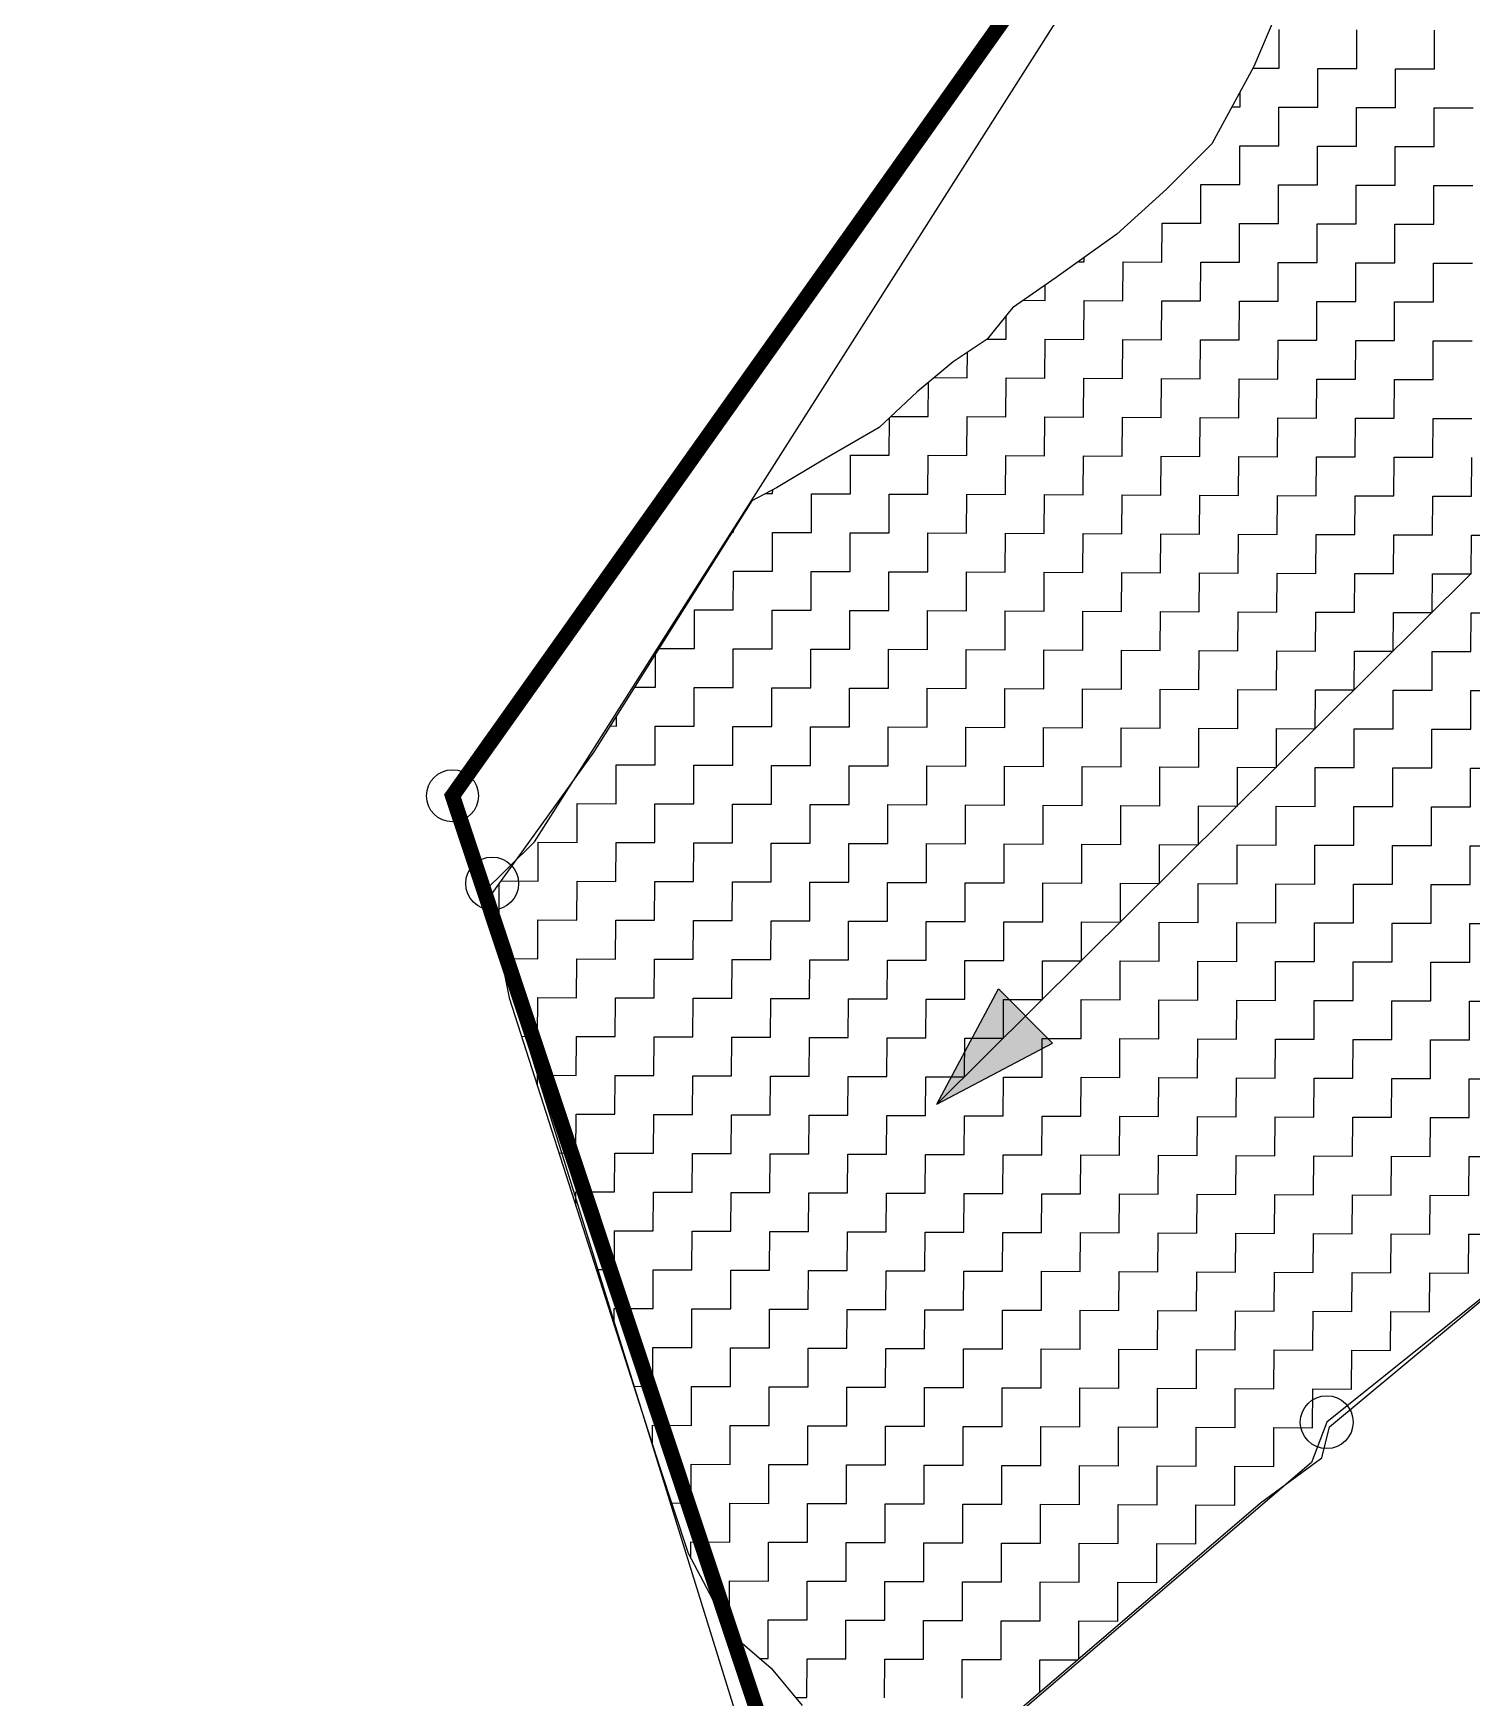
# Model space of a CAD drawing. Header units: metres. Extents: x 274536 to 279488, y 2074615 to 2078106.
# Drawn here: x 278252.3 to 278441.2, y 2075773.9 to 2075992.5 of the extents above; entities that cross this region are included whole.
import ezdxf

# ---------------------------------------------------------------- set-up
doc = ezdxf.new("R2010")
doc.units = ezdxf.units.M
for name, color, linetype in [('POLY_HATCH', 12, 'Continuous'), ('SYM_STONE', 1, 'Continuous'), ('V_BOUND_LINE', 7, 'Continuous')]:
    doc.layers.add(name, color=color, linetype=linetype)

# ---------------------------------------------------------------- blocks, each defined once
blk = doc.blocks.new('STONE')
blk.add_circle((0, 0), 0.851)

msp = doc.modelspace()

# ---------------------------------------------------------------- hatches: boundary and pattern name
h = msp.add_hatch(color=256)
h.paths.add_polyline_path([(278382.59, 2075863.41), (278379.05, 2075866.98), (278370.93, 2075851.84)])
h.paths.add_polyline_path([(278370.93, 2075851.84), (278386.13, 2075859.84), (278382.59, 2075863.41)])

# ---------------------------------------------------------------- linework, layer by layer
for points in [[(278370.93, 2075851.84), (278441.19, 2075921.57)], [(278370.93, 2075851.84), (278379.05, 2075866.98)], [(278379.05, 2075866.98), (278386.13, 2075859.84)], [(278370.93, 2075851.84), (278386.13, 2075859.84)]]:
    msp.add_lwpolyline(points)
for centre in [(278312.53, 2075880.83), (278422.16, 2075810.08)]:
    msp.add_circle(centre, 3.47)
at = {"layer": 'POLY_HATCH'}
for p, q in [((278415.35, 2075994.59), (278412.59, 2075988.14)), ((278412.59, 2075988.14), (278407.08, 2075977.97)), ((278407.08, 2075977.97), (278401.09, 2075972.03)), ((278401.09, 2075972.03), (278394.6, 2075966.09)), ((278394.6, 2075966.09), (278386.62, 2075960.41)), ((278386.62, 2075960.41), (278380.88, 2075956.45)), ((278380.88, 2075956.45), (278377.57, 2075952.32)), ((278377.57, 2075952.32), (278373.08, 2075949.36)), ((278373.08, 2075949.36), (278368.34, 2075945.4)), ((278368.34, 2075945.4), (278363.35, 2075940.7)), ((278363.35, 2075940.7), (278356.12, 2075936.5)), ((278356.12, 2075936.5), (278349.89, 2075932.8)), ((278349.89, 2075932.8), (278346.65, 2075931.07)), ((278346.65, 2075931.07), (278325.89, 2075898.1)), ((278325.89, 2075898.1), (278312.14, 2075879.02)), ((278312.14, 2075879.02), (278314.76, 2075865.79)), ((278314.76, 2075865.79), (278334.47, 2075804.39)), ((278422.53, 2075809.47), (278465.63, 2075845.33)), ((278421.5, 2075805.38), (278422.53, 2075809.47)), ((278334.47, 2075804.39), (278338.26, 2075792.88)), ((278413.45, 2075799.49), (278421.5, 2075805.38)), ((278371.9, 2075763.87), (278413.45, 2075799.49)), ((278338.26, 2075792.88), (278343.84, 2075782.38)), ((278343.84, 2075782.38), (278349.19, 2075777.76)), ((278349.19, 2075777.76), (278353.27, 2075772.89))]:
    msp.add_line(p, q, dxfattribs=at)
at = {"layer": 'POLY_HATCH', "linetype": 'Continuous'}
for p, q in [((278415.9, 2075987.89), (278415.92, 2075992.99)), ((278426.1, 2075987.85), (278426.12, 2075992.95)), ((278436.3, 2075987.81), (278436.32, 2075992.91)), ((278412.46, 2075987.9), (278415.9, 2075987.89)), ((278420.98, 2075982.77), (278421, 2075987.87)), ((278421, 2075987.87), (278426.1, 2075987.85)), ((278431.18, 2075982.73), (278431.2, 2075987.83)), ((278431.2, 2075987.83), (278436.3, 2075987.81)), ((278410.78, 2075982.81), (278410.79, 2075984.82)), ((278409.7, 2075982.81), (278410.78, 2075982.81)), ((278415.86, 2075977.69), (278415.88, 2075982.79)), ((278415.88, 2075982.79), (278420.98, 2075982.77)), ((278426.06, 2075977.65), (278426.08, 2075982.75)), ((278426.08, 2075982.75), (278431.18, 2075982.73)), ((278436.26, 2075977.61), (278436.28, 2075982.71)), ((278436.28, 2075982.71), (278441.38, 2075982.69)), ((278410.74, 2075972.61), (278410.76, 2075977.71)), ((278410.76, 2075977.71), (278415.86, 2075977.69)), ((278420.94, 2075972.57), (278420.96, 2075977.67)), ((278420.96, 2075977.67), (278426.06, 2075977.65)), ((278431.14, 2075972.53), (278431.16, 2075977.63)), ((278431.16, 2075977.63), (278436.26, 2075977.61)), ((278405.62, 2075967.53), (278405.64, 2075972.63)), ((278405.64, 2075972.63), (278410.74, 2075972.61)), ((278415.82, 2075967.49), (278415.84, 2075972.59)), ((278415.84, 2075972.59), (278420.94, 2075972.57)), ((278426.02, 2075967.45), (278426.04, 2075972.55)), ((278426.04, 2075972.55), (278431.14, 2075972.53)), ((278436.22, 2075967.41), (278436.24, 2075972.51)), ((278436.24, 2075972.51), (278441.34, 2075972.49)), ((278400.5, 2075962.45), (278400.52, 2075967.55)), ((278400.52, 2075967.55), (278405.62, 2075967.53)), ((278410.7, 2075962.41), (278410.72, 2075967.51)), ((278410.72, 2075967.51), (278415.82, 2075967.49)), ((278420.9, 2075962.37), (278420.92, 2075967.47)), ((278420.92, 2075967.47), (278426.02, 2075967.45)), ((278431.1, 2075962.33), (278431.12, 2075967.43)), ((278431.12, 2075967.43), (278436.22, 2075967.41)), ((278389.54, 2075962.49), (278390.3, 2075962.49)), ((278390.3, 2075962.49), (278390.3, 2075963.03)), ((278395.38, 2075957.36), (278395.4, 2075962.47)), ((278395.4, 2075962.47), (278400.5, 2075962.45)), ((278405.58, 2075957.33), (278405.6, 2075962.43)), ((278405.6, 2075962.43), (278410.7, 2075962.41)), ((278415.78, 2075957.29), (278415.8, 2075962.39)), ((278415.8, 2075962.39), (278420.9, 2075962.37)), ((278425.98, 2075957.25), (278426, 2075962.35)), ((278426, 2075962.35), (278431.1, 2075962.33)), ((278436.18, 2075957.21), (278436.2, 2075962.31)), ((278436.2, 2075962.31), (278441.3, 2075962.29)), ((278385.18, 2075957.4), (278385.18, 2075959.42)), ((278382.28, 2075957.42), (278385.18, 2075957.4)), ((278390.26, 2075952.28), (278390.28, 2075957.38)), ((278390.28, 2075957.38), (278395.38, 2075957.36)), ((278400.46, 2075952.24), (278400.48, 2075957.35)), ((278400.48, 2075957.35), (278405.58, 2075957.33)), ((278410.66, 2075952.21), (278410.68, 2075957.31)), ((278410.68, 2075957.31), (278415.78, 2075957.29)), ((278420.86, 2075952.17), (278420.88, 2075957.27)), ((278420.88, 2075957.27), (278425.98, 2075957.25)), ((278431.06, 2075952.13), (278431.08, 2075957.23)), ((278431.08, 2075957.23), (278436.18, 2075957.21)), ((278380.06, 2075952.32), (278380.07, 2075955.44)), ((278374.94, 2075947.24), (278374.95, 2075950.59)), ((278377.58, 2075952.33), (278380.06, 2075952.32)), ((278385.14, 2075947.2), (278385.16, 2075952.3)), ((278385.16, 2075952.3), (278390.26, 2075952.28)), ((278395.34, 2075947.16), (278395.36, 2075952.26)), ((278395.36, 2075952.26), (278400.46, 2075952.24)), ((278405.54, 2075947.12), (278405.56, 2075952.22)), ((278405.56, 2075952.22), (278410.66, 2075952.21)), ((278415.74, 2075947.08), (278415.76, 2075952.19)), ((278415.76, 2075952.19), (278420.86, 2075952.17)), ((278425.94, 2075947.05), (278425.96, 2075952.15)), ((278425.96, 2075952.15), (278431.06, 2075952.13)), ((278436.14, 2075947.01), (278436.16, 2075952.11)), ((278436.16, 2075952.11), (278441.26, 2075952.09)), ((278369.82, 2075942.16), (278369.83, 2075946.64)), ((278370.57, 2075947.26), (278374.94, 2075947.24)), ((278380.02, 2075942.12), (278380.04, 2075947.22)), ((278380.04, 2075947.22), (278385.14, 2075947.2)), ((278390.22, 2075942.08), (278390.24, 2075947.18)), ((278390.24, 2075947.18), (278395.34, 2075947.16)), ((278400.42, 2075942.04), (278400.44, 2075947.14)), ((278400.44, 2075947.14), (278405.54, 2075947.12)), ((278410.62, 2075942), (278410.64, 2075947.1)), ((278410.64, 2075947.1), (278415.74, 2075947.08)), ((278420.82, 2075941.96), (278420.84, 2075947.07)), ((278420.84, 2075947.07), (278425.94, 2075947.05)), ((278431.02, 2075941.93), (278431.04, 2075947.03)), ((278431.04, 2075947.03), (278436.14, 2075947.01)), ((278364.7, 2075937.08), (278364.71, 2075941.98)), ((278364.93, 2075942.18), (278369.82, 2075942.16)), ((278374.9, 2075937.04), (278374.92, 2075942.14)), ((278374.92, 2075942.14), (278380.02, 2075942.12)), ((278385.1, 2075937), (278385.12, 2075942.1)), ((278385.12, 2075942.1), (278390.22, 2075942.08)), ((278395.3, 2075936.96), (278395.32, 2075942.06)), ((278395.32, 2075942.06), (278400.42, 2075942.04)), ((278405.5, 2075936.92), (278405.52, 2075942.02)), ((278405.52, 2075942.02), (278410.62, 2075942)), ((278415.7, 2075936.88), (278415.72, 2075941.98)), ((278415.72, 2075941.98), (278420.82, 2075941.96)), ((278425.9, 2075936.84), (278425.92, 2075941.95)), ((278425.92, 2075941.95), (278431.02, 2075941.93)), ((278436.1, 2075936.81), (278436.12, 2075941.91)), ((278436.12, 2075941.91), (278441.22, 2075941.89)), ((278359.58, 2075932), (278359.6, 2075937.1)), ((278359.6, 2075937.1), (278364.7, 2075937.08)), ((278369.78, 2075931.96), (278369.8, 2075937.06)), ((278369.8, 2075937.06), (278374.9, 2075937.04)), ((278379.98, 2075931.92), (278380, 2075937.02)), ((278380, 2075937.02), (278385.1, 2075937)), ((278390.18, 2075931.88), (278390.2, 2075936.98)), ((278390.2, 2075936.98), (278395.3, 2075936.96)), ((278400.38, 2075931.84), (278400.4, 2075936.94)), ((278400.4, 2075936.94), (278405.5, 2075936.92)), ((278410.58, 2075931.8), (278410.6, 2075936.9)), ((278410.6, 2075936.9), (278415.7, 2075936.88)), ((278420.78, 2075931.76), (278420.8, 2075936.86)), ((278420.8, 2075936.86), (278425.9, 2075936.84)), ((278430.98, 2075931.72), (278431, 2075936.82)), ((278431, 2075936.82), (278436.1, 2075936.81)), ((278441.18, 2075931.68), (278441.2, 2075936.79)), ((278348.48, 2075932.04), (278349.37, 2075932.04)), ((278349.37, 2075932.04), (278349.38, 2075932.52)), ((278354.46, 2075926.92), (278354.48, 2075932.02)), ((278354.48, 2075932.02), (278359.58, 2075932)), ((278364.66, 2075926.88), (278364.68, 2075931.98)), ((278364.68, 2075931.98), (278369.78, 2075931.96)), ((278374.86, 2075926.84), (278374.88, 2075931.94)), ((278374.88, 2075931.94), (278379.98, 2075931.92)), ((278385.06, 2075926.8), (278385.08, 2075931.9)), ((278385.08, 2075931.9), (278390.18, 2075931.88)), ((278395.26, 2075926.76), (278395.28, 2075931.86)), ((278395.28, 2075931.86), (278400.38, 2075931.84)), ((278405.46, 2075926.72), (278405.48, 2075931.82)), ((278405.48, 2075931.82), (278410.58, 2075931.8)), ((278415.66, 2075926.68), (278415.68, 2075931.78)), ((278415.68, 2075931.78), (278420.78, 2075931.76)), ((278425.86, 2075926.64), (278425.88, 2075931.74)), ((278425.88, 2075931.74), (278430.98, 2075931.72)), ((278436.06, 2075926.6), (278436.08, 2075931.7)), ((278436.08, 2075931.7), (278441.18, 2075931.68)), ((278344.07, 2075926.96), (278344.25, 2075926.96)), ((278344.25, 2075926.96), (278344.26, 2075927.26)), ((278349.34, 2075921.84), (278349.35, 2075926.94)), ((278349.35, 2075926.94), (278354.46, 2075926.92)), ((278359.54, 2075921.8), (278359.56, 2075926.9)), ((278359.56, 2075926.9), (278364.66, 2075926.88)), ((278369.74, 2075921.76), (278369.76, 2075926.86)), ((278369.76, 2075926.86), (278374.86, 2075926.84)), ((278379.94, 2075921.72), (278379.96, 2075926.82)), ((278379.96, 2075926.82), (278385.06, 2075926.8)), ((278390.14, 2075921.68), (278390.16, 2075926.78)), ((278390.16, 2075926.78), (278395.26, 2075926.76)), ((278400.34, 2075921.64), (278400.36, 2075926.74)), ((278400.36, 2075926.74), (278405.46, 2075926.72)), ((278410.54, 2075921.6), (278410.56, 2075926.7)), ((278410.56, 2075926.7), (278415.66, 2075926.68)), ((278420.74, 2075921.56), (278420.76, 2075926.66)), ((278420.76, 2075926.66), (278425.86, 2075926.64)), ((278430.94, 2075921.52), (278430.96, 2075926.62)), ((278430.96, 2075926.62), (278436.06, 2075926.6)), ((278441.15, 2075921.48), (278441.17, 2075926.58)), ((278441.17, 2075926.58), (278446.27, 2075926.56)), ((278344.21, 2075916.76), (278344.23, 2075921.86)), ((278344.23, 2075921.86), (278349.34, 2075921.84)), ((278354.42, 2075916.72), (278354.44, 2075921.82)), ((278354.44, 2075921.82), (278359.54, 2075921.8)), ((278364.62, 2075916.68), (278364.64, 2075921.78)), ((278364.64, 2075921.78), (278369.74, 2075921.76)), ((278374.82, 2075916.64), (278374.84, 2075921.74)), ((278374.84, 2075921.74), (278379.94, 2075921.72)), ((278385.02, 2075916.6), (278385.04, 2075921.7)), ((278385.04, 2075921.7), (278390.14, 2075921.68)), ((278395.22, 2075916.56), (278395.24, 2075921.66)), ((278395.24, 2075921.66), (278400.34, 2075921.64)), ((278405.42, 2075916.52), (278405.44, 2075921.62)), ((278405.44, 2075921.62), (278410.54, 2075921.6)), ((278415.62, 2075916.48), (278415.64, 2075921.58)), ((278415.64, 2075921.58), (278420.74, 2075921.56)), ((278425.82, 2075916.44), (278425.84, 2075921.54)), ((278425.84, 2075921.54), (278430.94, 2075921.52)), ((278436.03, 2075916.4), (278436.04, 2075921.5)), ((278436.04, 2075921.5), (278441.15, 2075921.48)), ((278339.09, 2075911.68), (278339.11, 2075916.78)), ((278339.11, 2075916.78), (278344.21, 2075916.76)), ((278349.3, 2075911.64), (278349.32, 2075916.74)), ((278349.32, 2075916.74), (278354.42, 2075916.72)), ((278359.5, 2075911.6), (278359.52, 2075916.7)), ((278359.52, 2075916.7), (278364.62, 2075916.68)), ((278369.7, 2075911.56), (278369.72, 2075916.66)), ((278369.72, 2075916.66), (278374.82, 2075916.64)), ((278379.9, 2075911.52), (278379.92, 2075916.62)), ((278379.92, 2075916.62), (278385.02, 2075916.6)), ((278390.1, 2075911.48), (278390.12, 2075916.58)), ((278390.12, 2075916.58), (278395.22, 2075916.56)), ((278400.3, 2075911.44), (278400.32, 2075916.54)), ((278400.32, 2075916.54), (278405.42, 2075916.52)), ((278410.5, 2075911.4), (278410.52, 2075916.5)), ((278410.52, 2075916.5), (278415.62, 2075916.48)), ((278420.7, 2075911.36), (278420.72, 2075916.46)), ((278420.72, 2075916.46), (278425.82, 2075916.44)), ((278430.9, 2075911.32), (278430.92, 2075916.42)), ((278430.92, 2075916.42), (278436.03, 2075916.4)), ((278441.11, 2075911.28), (278441.13, 2075916.38)), ((278441.13, 2075916.38), (278446.23, 2075916.36)), ((278333.97, 2075906.6), (278333.99, 2075910.96)), ((278334.45, 2075911.69), (278339.09, 2075911.68)), ((278344.18, 2075906.56), (278344.2, 2075911.66)), ((278344.2, 2075911.66), (278349.3, 2075911.64)), ((278354.38, 2075906.52), (278354.4, 2075911.62)), ((278354.4, 2075911.62), (278359.5, 2075911.6)), ((278364.58, 2075906.48), (278364.6, 2075911.58)), ((278364.6, 2075911.58), (278369.7, 2075911.56)), ((278374.78, 2075906.44), (278374.8, 2075911.54)), ((278374.8, 2075911.54), (278379.9, 2075911.52)), ((278384.98, 2075906.4), (278385, 2075911.5)), ((278385, 2075911.5), (278390.1, 2075911.48)), ((278395.18, 2075906.36), (278395.2, 2075911.46)), ((278395.2, 2075911.46), (278400.3, 2075911.44)), ((278405.38, 2075906.32), (278405.4, 2075911.42)), ((278405.4, 2075911.42), (278410.5, 2075911.4)), ((278415.58, 2075906.28), (278415.6, 2075911.38)), ((278415.6, 2075911.38), (278420.7, 2075911.36)), ((278425.78, 2075906.24), (278425.8, 2075911.34)), ((278425.8, 2075911.34), (278430.9, 2075911.32)), ((278435.99, 2075906.2), (278436.01, 2075911.3)), ((278436.01, 2075911.3), (278441.11, 2075911.28)), ((278331.25, 2075906.61), (278333.97, 2075906.6)), ((278339.06, 2075901.47), (278339.08, 2075906.58)), ((278339.08, 2075906.58), (278344.18, 2075906.56)), ((278349.26, 2075901.44), (278349.28, 2075906.54)), ((278349.28, 2075906.54), (278354.38, 2075906.52)), ((278359.46, 2075901.4), (278359.48, 2075906.5)), ((278359.48, 2075906.5), (278364.58, 2075906.48)), ((278369.66, 2075901.36), (278369.68, 2075906.46)), ((278369.68, 2075906.46), (278374.78, 2075906.44)), ((278379.86, 2075901.32), (278379.88, 2075906.42)), ((278379.88, 2075906.42), (278384.98, 2075906.4)), ((278390.06, 2075901.28), (278390.08, 2075906.38)), ((278390.08, 2075906.38), (278395.18, 2075906.36)), ((278400.26, 2075901.24), (278400.28, 2075906.34)), ((278400.28, 2075906.34), (278405.38, 2075906.32)), ((278410.46, 2075901.2), (278410.48, 2075906.3)), ((278410.48, 2075906.3), (278415.58, 2075906.28)), ((278420.66, 2075901.16), (278420.68, 2075906.26)), ((278420.68, 2075906.26), (278425.78, 2075906.24)), ((278430.87, 2075901.12), (278430.89, 2075906.22)), ((278430.89, 2075906.22), (278435.99, 2075906.2)), ((278441.07, 2075901.08), (278441.09, 2075906.18)), ((278441.09, 2075906.18), (278446.19, 2075906.16)), ((278328.85, 2075901.51), (278328.86, 2075902.81)), ((278328.04, 2075901.52), (278328.85, 2075901.51)), ((278333.94, 2075896.39), (278333.95, 2075901.49)), ((278333.95, 2075901.49), (278339.06, 2075901.47)), ((278344.14, 2075896.35), (278344.16, 2075901.46)), ((278344.16, 2075901.46), (278349.26, 2075901.44)), ((278354.34, 2075896.32), (278354.36, 2075901.42)), ((278354.36, 2075901.42), (278359.46, 2075901.4)), ((278364.54, 2075896.28), (278364.56, 2075901.38)), ((278364.56, 2075901.38), (278369.66, 2075901.36)), ((278374.74, 2075896.24), (278374.76, 2075901.34)), ((278374.76, 2075901.34), (278379.86, 2075901.32)), ((278384.94, 2075896.2), (278384.96, 2075901.3)), ((278384.96, 2075901.3), (278390.06, 2075901.28)), ((278395.14, 2075896.16), (278395.16, 2075901.26)), ((278395.16, 2075901.26), (278400.26, 2075901.24)), ((278405.34, 2075896.12), (278405.36, 2075901.22)), ((278405.36, 2075901.22), (278410.46, 2075901.2)), ((278415.54, 2075896.08), (278415.56, 2075901.18)), ((278415.56, 2075901.18), (278420.66, 2075901.16)), ((278425.75, 2075896.04), (278425.77, 2075901.14)), ((278425.77, 2075901.14), (278430.87, 2075901.12)), ((278435.95, 2075896), (278435.97, 2075901.1)), ((278435.97, 2075901.1), (278441.07, 2075901.08)), ((278328.81, 2075891.31), (278328.83, 2075896.41)), ((278328.83, 2075896.41), (278333.94, 2075896.39)), ((278339.02, 2075891.27), (278339.04, 2075896.37)), ((278339.04, 2075896.37), (278344.14, 2075896.35)), ((278349.22, 2075891.23), (278349.24, 2075896.33)), ((278349.24, 2075896.33), (278354.34, 2075896.32)), ((278359.42, 2075891.2), (278359.44, 2075896.3)), ((278359.44, 2075896.3), (278364.54, 2075896.28)), ((278369.62, 2075891.16), (278369.64, 2075896.26)), ((278369.64, 2075896.26), (278374.74, 2075896.24)), ((278379.82, 2075891.12), (278379.84, 2075896.22)), ((278379.84, 2075896.22), (278384.94, 2075896.2)), ((278390.02, 2075891.08), (278390.04, 2075896.18)), ((278390.04, 2075896.18), (278395.14, 2075896.16)), ((278400.22, 2075891.04), (278400.24, 2075896.14)), ((278400.24, 2075896.14), (278405.34, 2075896.12)), ((278410.42, 2075891), (278410.44, 2075896.1)), ((278410.44, 2075896.1), (278415.54, 2075896.08)), ((278420.63, 2075890.96), (278420.64, 2075896.06)), ((278420.64, 2075896.06), (278425.75, 2075896.04)), ((278430.83, 2075890.92), (278430.85, 2075896.02)), ((278430.85, 2075896.02), (278435.95, 2075896)), ((278441.03, 2075890.88), (278441.05, 2075895.98)), ((278441.05, 2075895.98), (278446.15, 2075895.96)), ((278323.69, 2075886.23), (278323.71, 2075891.33)), ((278323.71, 2075891.33), (278328.81, 2075891.31)), ((278333.9, 2075886.19), (278333.92, 2075891.29)), ((278333.92, 2075891.29), (278339.02, 2075891.27)), ((278344.1, 2075886.15), (278344.12, 2075891.25)), ((278344.12, 2075891.25), (278349.22, 2075891.23)), ((278354.3, 2075886.11), (278354.32, 2075891.21)), ((278354.32, 2075891.21), (278359.42, 2075891.2)), ((278364.5, 2075886.07), (278364.52, 2075891.18)), ((278364.52, 2075891.18), (278369.62, 2075891.16)), ((278374.7, 2075886.04), (278374.72, 2075891.14)), ((278374.72, 2075891.14), (278379.82, 2075891.12)), ((278384.9, 2075886), (278384.92, 2075891.1)), ((278384.92, 2075891.1), (278390.02, 2075891.08)), ((278395.1, 2075885.96), (278395.12, 2075891.06)), ((278395.12, 2075891.06), (278400.22, 2075891.04)), ((278405.3, 2075885.92), (278405.32, 2075891.02)), ((278405.32, 2075891.02), (278410.42, 2075891)), ((278415.5, 2075885.88), (278415.52, 2075890.98)), ((278415.52, 2075890.98), (278420.63, 2075890.96)), ((278425.71, 2075885.84), (278425.73, 2075890.94)), ((278425.73, 2075890.94), (278430.83, 2075890.92)), ((278435.91, 2075885.8), (278435.93, 2075890.9)), ((278435.93, 2075890.9), (278441.03, 2075890.88)), ((278318.57, 2075881.15), (278318.59, 2075886.25)), ((278318.59, 2075886.25), (278323.69, 2075886.23)), ((278328.78, 2075881.11), (278328.8, 2075886.21)), ((278328.8, 2075886.21), (278333.9, 2075886.19)), ((278338.98, 2075881.07), (278339, 2075886.17)), ((278339, 2075886.17), (278344.1, 2075886.15)), ((278349.18, 2075881.03), (278349.2, 2075886.13)), ((278349.2, 2075886.13), (278354.3, 2075886.11)), ((278359.38, 2075880.99), (278359.4, 2075886.09)), ((278359.4, 2075886.09), (278364.5, 2075886.07)), ((278369.58, 2075880.95), (278369.6, 2075886.06)), ((278369.6, 2075886.06), (278374.7, 2075886.04)), ((278379.78, 2075880.92), (278379.8, 2075886.02)), ((278379.8, 2075886.02), (278384.9, 2075886)), ((278389.98, 2075880.88), (278390, 2075885.98)), ((278390, 2075885.98), (278395.1, 2075885.96)), ((278400.18, 2075880.84), (278400.2, 2075885.94)), ((278400.2, 2075885.94), (278405.3, 2075885.92)), ((278410.38, 2075880.8), (278410.4, 2075885.9)), ((278410.4, 2075885.9), (278415.5, 2075885.88)), ((278420.59, 2075880.76), (278420.61, 2075885.86)), ((278420.61, 2075885.86), (278425.71, 2075885.84)), ((278430.79, 2075880.72), (278430.81, 2075885.82)), ((278430.81, 2075885.82), (278435.91, 2075885.8)), ((278440.99, 2075880.68), (278441.01, 2075885.78)), ((278441.01, 2075885.78), (278446.11, 2075885.76)), ((278313.45, 2075876.07), (278313.47, 2075880.87)), ((278313.69, 2075881.17), (278318.57, 2075881.15)), ((278323.66, 2075876.03), (278323.68, 2075881.13)), ((278323.68, 2075881.13), (278328.78, 2075881.11)), ((278333.86, 2075875.99), (278333.88, 2075881.09)), ((278333.88, 2075881.09), (278338.98, 2075881.07)), ((278344.06, 2075875.95), (278344.08, 2075881.05)), ((278344.08, 2075881.05), (278349.18, 2075881.03)), ((278354.26, 2075875.91), (278354.28, 2075881.01)), ((278354.28, 2075881.01), (278359.38, 2075880.99)), ((278364.46, 2075875.87), (278364.48, 2075880.97)), ((278364.48, 2075880.97), (278369.58, 2075880.95)), ((278374.66, 2075875.83), (278374.68, 2075880.93)), ((278374.68, 2075880.93), (278379.78, 2075880.92)), ((278384.86, 2075875.8), (278384.88, 2075880.9)), ((278384.88, 2075880.9), (278389.98, 2075880.88)), ((278395.06, 2075875.76), (278395.08, 2075880.86)), ((278395.08, 2075880.86), (278400.18, 2075880.84)), ((278405.26, 2075875.72), (278405.28, 2075880.82)), ((278405.28, 2075880.82), (278410.38, 2075880.8)), ((278415.47, 2075875.68), (278415.49, 2075880.78)), ((278415.49, 2075880.78), (278420.59, 2075880.76)), ((278425.67, 2075875.64), (278425.69, 2075880.74)), ((278425.69, 2075880.74), (278430.79, 2075880.72)), ((278435.87, 2075875.6), (278435.89, 2075880.7)), ((278435.89, 2075880.7), (278440.99, 2075880.68)), ((278312.72, 2075876.07), (278313.45, 2075876.07)), ((278318.54, 2075870.95), (278318.55, 2075876.05)), ((278318.55, 2075876.05), (278323.66, 2075876.03)), ((278328.74, 2075870.91), (278328.76, 2075876.01)), ((278328.76, 2075876.01), (278333.86, 2075875.99)), ((278338.94, 2075870.87), (278338.96, 2075875.97)), ((278338.96, 2075875.97), (278344.06, 2075875.95)), ((278349.14, 2075870.83), (278349.16, 2075875.93)), ((278349.16, 2075875.93), (278354.26, 2075875.91)), ((278359.34, 2075870.79), (278359.36, 2075875.89)), ((278359.36, 2075875.89), (278364.46, 2075875.87)), ((278369.54, 2075870.75), (278369.56, 2075875.85)), ((278369.56, 2075875.85), (278374.66, 2075875.83)), ((278379.74, 2075870.71), (278379.76, 2075875.81)), ((278379.76, 2075875.81), (278384.86, 2075875.8)), ((278389.94, 2075870.67), (278389.96, 2075875.78)), ((278389.96, 2075875.78), (278395.06, 2075875.76)), ((278400.14, 2075870.64), (278400.16, 2075875.74)), ((278400.16, 2075875.74), (278405.26, 2075875.72)), ((278410.35, 2075870.6), (278410.37, 2075875.7)), ((278410.37, 2075875.7), (278415.47, 2075875.68)), ((278420.55, 2075870.56), (278420.57, 2075875.66)), ((278420.57, 2075875.66), (278425.67, 2075875.64)), ((278430.75, 2075870.52), (278430.77, 2075875.62)), ((278430.77, 2075875.62), (278435.87, 2075875.6)), ((278440.95, 2075870.48), (278440.97, 2075875.58)), ((278440.97, 2075875.58), (278446.07, 2075875.56)), ((278313.73, 2075870.97), (278318.54, 2075870.95)), ((278323.62, 2075865.83), (278323.64, 2075870.93)), ((278323.64, 2075870.93), (278328.74, 2075870.91)), ((278333.82, 2075865.79), (278333.84, 2075870.89)), ((278333.84, 2075870.89), (278338.94, 2075870.87)), ((278344.02, 2075865.75), (278344.04, 2075870.85)), ((278344.04, 2075870.85), (278349.14, 2075870.83)), ((278354.22, 2075865.71), (278354.24, 2075870.81)), ((278354.24, 2075870.81), (278359.34, 2075870.79)), ((278364.42, 2075865.67), (278364.44, 2075870.77)), ((278364.44, 2075870.77), (278369.54, 2075870.75)), ((278374.62, 2075865.63), (278374.64, 2075870.73)), ((278374.64, 2075870.73), (278379.74, 2075870.71)), ((278384.82, 2075865.59), (278384.84, 2075870.69)), ((278384.84, 2075870.69), (278389.94, 2075870.67)), ((278395.02, 2075865.55), (278395.04, 2075870.66)), ((278395.04, 2075870.66), (278400.14, 2075870.64)), ((278405.23, 2075865.52), (278405.24, 2075870.62)), ((278405.24, 2075870.62), (278410.35, 2075870.6)), ((278415.43, 2075865.48), (278415.45, 2075870.58)), ((278415.45, 2075870.58), (278420.55, 2075870.56)), ((278425.63, 2075865.44), (278425.65, 2075870.54)), ((278425.65, 2075870.54), (278430.75, 2075870.52)), ((278435.83, 2075865.4), (278435.85, 2075870.5)), ((278435.85, 2075870.5), (278440.95, 2075870.48)), ((278318.5, 2075860.75), (278318.52, 2075865.85)), ((278318.52, 2075865.85), (278323.62, 2075865.83)), ((278328.7, 2075860.71), (278328.72, 2075865.81)), ((278328.72, 2075865.81), (278333.82, 2075865.79)), ((278338.9, 2075860.67), (278338.92, 2075865.77)), ((278338.92, 2075865.77), (278344.02, 2075865.75)), ((278349.1, 2075860.63), (278349.12, 2075865.73)), ((278349.12, 2075865.73), (278354.22, 2075865.71)), ((278359.3, 2075860.59), (278359.32, 2075865.69)), ((278359.32, 2075865.69), (278364.42, 2075865.67)), ((278369.5, 2075860.55), (278369.52, 2075865.65)), ((278369.52, 2075865.65), (278374.62, 2075865.63)), ((278379.7, 2075860.51), (278379.72, 2075865.61)), ((278379.72, 2075865.61), (278384.82, 2075865.59)), ((278389.9, 2075860.47), (278389.92, 2075865.57)), ((278389.92, 2075865.57), (278395.02, 2075865.55)), ((278400.1, 2075860.43), (278400.12, 2075865.53)), ((278400.12, 2075865.53), (278405.23, 2075865.52)), ((278410.31, 2075860.39), (278410.33, 2075865.5)), ((278410.33, 2075865.5), (278415.43, 2075865.48)), ((278420.51, 2075860.36), (278420.53, 2075865.46)), ((278420.53, 2075865.46), (278425.63, 2075865.44)), ((278430.71, 2075860.32), (278430.73, 2075865.42)), ((278430.73, 2075865.42), (278435.83, 2075865.4)), ((278440.91, 2075860.28), (278440.93, 2075865.38)), ((278440.93, 2075865.38), (278446.03, 2075865.36)), ((278316.38, 2075860.76), (278318.5, 2075860.75)), ((278323.58, 2075855.63), (278323.6, 2075860.73)), ((278323.6, 2075860.73), (278328.7, 2075860.71)), ((278333.78, 2075855.59), (278333.8, 2075860.69)), ((278333.8, 2075860.69), (278338.9, 2075860.67)), ((278343.98, 2075855.55), (278344, 2075860.65)), ((278344, 2075860.65), (278349.1, 2075860.63)), ((278354.18, 2075855.51), (278354.2, 2075860.61)), ((278354.2, 2075860.61), (278359.3, 2075860.59)), ((278364.38, 2075855.47), (278364.4, 2075860.57)), ((278364.4, 2075860.57), (278369.5, 2075860.55)), ((278374.58, 2075855.43), (278374.6, 2075860.53)), ((278374.6, 2075860.53), (278379.7, 2075860.51)), ((278384.78, 2075855.39), (278384.8, 2075860.49)), ((278384.8, 2075860.49), (278389.9, 2075860.47)), ((278394.98, 2075855.35), (278395, 2075860.45)), ((278395, 2075860.45), (278400.1, 2075860.43)), ((278405.19, 2075855.31), (278405.21, 2075860.41)), ((278405.21, 2075860.41), (278410.31, 2075860.39)), ((278415.39, 2075855.27), (278415.41, 2075860.38)), ((278415.41, 2075860.38), (278420.51, 2075860.36)), ((278425.59, 2075855.24), (278425.61, 2075860.34)), ((278425.61, 2075860.34), (278430.71, 2075860.32)), ((278435.79, 2075855.2), (278435.81, 2075860.3)), ((278435.81, 2075860.3), (278440.91, 2075860.28)), ((278318.47, 2075854.23), (278318.48, 2075855.65)), ((278318.48, 2075855.65), (278323.58, 2075855.63)), ((278328.66, 2075850.51), (278328.68, 2075855.61)), ((278328.68, 2075855.61), (278333.78, 2075855.59)), ((278338.86, 2075850.47), (278338.88, 2075855.57)), ((278338.88, 2075855.57), (278343.98, 2075855.55)), ((278349.06, 2075850.43), (278349.08, 2075855.53)), ((278349.08, 2075855.53), (278354.18, 2075855.51)), ((278359.26, 2075850.39), (278359.28, 2075855.49)), ((278359.28, 2075855.49), (278364.38, 2075855.47)), ((278369.46, 2075850.35), (278369.48, 2075855.45)), ((278369.48, 2075855.45), (278374.58, 2075855.43)), ((278379.66, 2075850.31), (278379.68, 2075855.41)), ((278379.68, 2075855.41), (278384.78, 2075855.39)), ((278389.86, 2075850.27), (278389.88, 2075855.37)), ((278389.88, 2075855.37), (278394.98, 2075855.35)), ((278400.07, 2075850.23), (278400.09, 2075855.33)), ((278400.09, 2075855.33), (278405.19, 2075855.31)), ((278410.27, 2075850.19), (278410.29, 2075855.29)), ((278410.29, 2075855.29), (278415.39, 2075855.27)), ((278420.47, 2075850.15), (278420.49, 2075855.26)), ((278420.49, 2075855.26), (278425.59, 2075855.24)), ((278430.67, 2075850.12), (278430.69, 2075855.22)), ((278430.69, 2075855.22), (278435.79, 2075855.2)), ((278440.87, 2075850.08), (278440.89, 2075855.18)), ((278440.89, 2075855.18), (278445.99, 2075855.16)), ((278323.54, 2075845.43), (278323.56, 2075850.53)), ((278323.56, 2075850.53), (278328.66, 2075850.51)), ((278333.74, 2075845.39), (278333.76, 2075850.49)), ((278333.76, 2075850.49), (278338.86, 2075850.47)), ((278343.94, 2075845.35), (278343.96, 2075850.45)), ((278343.96, 2075850.45), (278349.06, 2075850.43)), ((278354.14, 2075845.31), (278354.16, 2075850.41)), ((278354.16, 2075850.41), (278359.26, 2075850.39)), ((278364.34, 2075845.27), (278364.36, 2075850.37)), ((278364.36, 2075850.37), (278369.46, 2075850.35)), ((278374.54, 2075845.23), (278374.56, 2075850.33)), ((278374.56, 2075850.33), (278379.66, 2075850.31)), ((278384.74, 2075845.19), (278384.76, 2075850.29)), ((278384.76, 2075850.29), (278389.86, 2075850.27)), ((278394.95, 2075845.15), (278394.97, 2075850.25)), ((278394.97, 2075850.25), (278400.07, 2075850.23)), ((278405.15, 2075845.11), (278405.17, 2075850.21)), ((278405.17, 2075850.21), (278410.27, 2075850.19)), ((278415.35, 2075845.07), (278415.37, 2075850.17)), ((278415.37, 2075850.17), (278420.47, 2075850.15)), ((278425.55, 2075845.03), (278425.57, 2075850.13)), ((278425.57, 2075850.13), (278430.67, 2075850.12)), ((278435.75, 2075844.99), (278435.77, 2075850.1)), ((278435.77, 2075850.1), (278440.87, 2075850.08)), ((278321.29, 2075845.44), (278323.54, 2075845.43)), ((278328.62, 2075840.31), (278328.64, 2075845.41)), ((278328.64, 2075845.41), (278333.74, 2075845.39)), ((278338.82, 2075840.27), (278338.84, 2075845.37)), ((278338.84, 2075845.37), (278343.94, 2075845.35)), ((278349.02, 2075840.23), (278349.04, 2075845.33)), ((278349.04, 2075845.33), (278354.14, 2075845.31)), ((278359.22, 2075840.19), (278359.24, 2075845.29)), ((278359.24, 2075845.29), (278364.34, 2075845.27)), ((278369.42, 2075840.15), (278369.44, 2075845.25)), ((278369.44, 2075845.25), (278374.54, 2075845.23)), ((278379.62, 2075840.11), (278379.64, 2075845.21)), ((278379.64, 2075845.21), (278384.74, 2075845.19)), ((278389.83, 2075840.07), (278389.84, 2075845.17)), ((278389.84, 2075845.17), (278394.95, 2075845.15)), ((278400.03, 2075840.03), (278400.05, 2075845.13)), ((278400.05, 2075845.13), (278405.15, 2075845.11)), ((278410.23, 2075839.99), (278410.25, 2075845.09)), ((278410.25, 2075845.09), (278415.35, 2075845.07)), ((278420.43, 2075839.95), (278420.45, 2075845.05)), ((278420.45, 2075845.05), (278425.55, 2075845.03)), ((278430.63, 2075839.91), (278430.65, 2075845.01)), ((278430.65, 2075845.01), (278435.75, 2075844.99)), ((278440.83, 2075839.87), (278440.85, 2075844.98)), ((278440.85, 2075844.98), (278445.95, 2075844.96)), ((278323.51, 2075838.53), (278323.52, 2075840.33)), ((278323.52, 2075840.33), (278328.62, 2075840.31)), ((278333.7, 2075835.19), (278333.72, 2075840.29)), ((278333.72, 2075840.29), (278338.82, 2075840.27)), ((278343.9, 2075835.15), (278343.92, 2075840.25)), ((278343.92, 2075840.25), (278349.02, 2075840.23)), ((278354.1, 2075835.11), (278354.12, 2075840.21)), ((278354.12, 2075840.21), (278359.22, 2075840.19)), ((278364.3, 2075835.07), (278364.32, 2075840.17)), ((278364.32, 2075840.17), (278369.42, 2075840.15)), ((278374.5, 2075835.03), (278374.52, 2075840.13)), ((278374.52, 2075840.13), (278379.62, 2075840.11)), ((278384.7, 2075834.99), (278384.72, 2075840.09)), ((278384.72, 2075840.09), (278389.83, 2075840.07)), ((278394.91, 2075834.95), (278394.93, 2075840.05)), ((278394.93, 2075840.05), (278400.03, 2075840.03)), ((278405.11, 2075834.91), (278405.13, 2075840.01)), ((278405.13, 2075840.01), (278410.23, 2075839.99)), ((278415.31, 2075834.87), (278415.33, 2075839.97)), ((278415.33, 2075839.97), (278420.43, 2075839.95)), ((278425.51, 2075834.83), (278425.53, 2075839.93)), ((278425.53, 2075839.93), (278430.63, 2075839.91)), ((278435.71, 2075834.79), (278435.73, 2075839.89)), ((278435.73, 2075839.89), (278440.83, 2075839.87)), ((278328.58, 2075830.11), (278328.6, 2075835.21)), ((278328.6, 2075835.21), (278333.7, 2075835.19)), ((278338.78, 2075830.07), (278338.8, 2075835.17)), ((278338.8, 2075835.17), (278343.9, 2075835.15)), ((278348.98, 2075830.03), (278349, 2075835.13)), ((278349, 2075835.13), (278354.1, 2075835.11)), ((278359.18, 2075829.99), (278359.2, 2075835.09)), ((278359.2, 2075835.09), (278364.3, 2075835.07)), ((278369.38, 2075829.95), (278369.4, 2075835.05)), ((278369.4, 2075835.05), (278374.5, 2075835.03)), ((278379.58, 2075829.91), (278379.6, 2075835.01)), ((278379.6, 2075835.01), (278384.7, 2075834.99)), ((278389.79, 2075829.87), (278389.81, 2075834.97)), ((278389.81, 2075834.97), (278394.91, 2075834.95)), ((278399.99, 2075829.83), (278400.01, 2075834.93)), ((278400.01, 2075834.93), (278405.11, 2075834.91)), ((278410.19, 2075829.79), (278410.21, 2075834.89)), ((278410.21, 2075834.89), (278415.31, 2075834.87)), ((278420.39, 2075829.75), (278420.41, 2075834.85)), ((278420.41, 2075834.85), (278425.51, 2075834.83)), ((278430.59, 2075829.71), (278430.61, 2075834.81)), ((278430.61, 2075834.81), (278435.71, 2075834.79)), ((278440.79, 2075829.67), (278440.81, 2075834.77)), ((278440.81, 2075834.77), (278445.91, 2075834.75)), ((278326.21, 2075830.12), (278328.58, 2075830.11)), ((278333.66, 2075824.99), (278333.68, 2075830.09)), ((278333.68, 2075830.09), (278338.78, 2075830.07)), ((278343.86, 2075824.95), (278343.88, 2075830.05)), ((278343.88, 2075830.05), (278348.98, 2075830.03)), ((278354.06, 2075824.91), (278354.08, 2075830.01)), ((278354.08, 2075830.01), (278359.18, 2075829.99)), ((278364.26, 2075824.87), (278364.28, 2075829.97)), ((278364.28, 2075829.97), (278369.38, 2075829.95)), ((278374.46, 2075824.83), (278374.48, 2075829.93)), ((278374.48, 2075829.93), (278379.58, 2075829.91)), ((278384.67, 2075824.79), (278384.69, 2075829.89)), ((278384.69, 2075829.89), (278389.79, 2075829.87)), ((278394.87, 2075824.75), (278394.89, 2075829.85)), ((278394.89, 2075829.85), (278399.99, 2075829.83)), ((278405.07, 2075824.71), (278405.09, 2075829.81)), ((278405.09, 2075829.81), (278410.19, 2075829.79)), ((278415.27, 2075824.67), (278415.29, 2075829.77)), ((278415.29, 2075829.77), (278420.39, 2075829.75)), ((278425.47, 2075824.63), (278425.49, 2075829.73)), ((278425.49, 2075829.73), (278430.59, 2075829.71)), ((278435.67, 2075824.59), (278435.69, 2075829.69)), ((278435.69, 2075829.69), (278440.79, 2075829.67)), ((278328.55, 2075822.82), (278328.56, 2075825.01)), ((278328.56, 2075825.01), (278333.66, 2075824.99)), ((278338.74, 2075819.87), (278338.76, 2075824.97)), ((278338.76, 2075824.97), (278343.86, 2075824.95)), ((278348.94, 2075819.83), (278348.96, 2075824.93)), ((278348.96, 2075824.93), (278354.06, 2075824.91)), ((278359.14, 2075819.79), (278359.16, 2075824.89)), ((278359.16, 2075824.89), (278364.26, 2075824.87)), ((278369.34, 2075819.75), (278369.36, 2075824.85)), ((278369.36, 2075824.85), (278374.46, 2075824.83)), ((278379.55, 2075819.71), (278379.57, 2075824.81)), ((278379.57, 2075824.81), (278384.67, 2075824.79)), ((278389.75, 2075819.67), (278389.77, 2075824.77)), ((278389.77, 2075824.77), (278394.87, 2075824.75)), ((278399.95, 2075819.63), (278399.97, 2075824.73)), ((278399.97, 2075824.73), (278405.07, 2075824.71)), ((278410.15, 2075819.59), (278410.17, 2075824.69)), ((278410.17, 2075824.69), (278415.27, 2075824.67)), ((278420.35, 2075819.55), (278420.37, 2075824.65)), ((278420.37, 2075824.65), (278425.47, 2075824.63)), ((278430.55, 2075819.51), (278430.57, 2075824.61)), ((278430.57, 2075824.61), (278435.67, 2075824.59)), ((278333.62, 2075814.78), (278333.64, 2075819.89)), ((278333.64, 2075819.89), (278338.74, 2075819.87)), ((278343.82, 2075814.75), (278343.84, 2075819.85)), ((278343.84, 2075819.85), (278348.94, 2075819.83)), ((278354.02, 2075814.71), (278354.04, 2075819.81)), ((278354.04, 2075819.81), (278359.14, 2075819.79)), ((278364.22, 2075814.67), (278364.24, 2075819.77)), ((278364.24, 2075819.77), (278369.34, 2075819.75)), ((278374.43, 2075814.63), (278374.44, 2075819.73)), ((278374.44, 2075819.73), (278379.55, 2075819.71)), ((278384.63, 2075814.59), (278384.65, 2075819.69)), ((278384.65, 2075819.69), (278389.75, 2075819.67)), ((278394.83, 2075814.55), (278394.85, 2075819.65)), ((278394.85, 2075819.65), (278399.95, 2075819.63)), ((278405.03, 2075814.51), (278405.05, 2075819.61)), ((278405.05, 2075819.61), (278410.15, 2075819.59)), ((278415.23, 2075814.47), (278415.25, 2075819.57)), ((278415.25, 2075819.57), (278420.35, 2075819.55)), ((278425.43, 2075814.43), (278425.45, 2075819.53)), ((278425.45, 2075819.53), (278430.55, 2075819.51)), ((278331.13, 2075814.79), (278333.62, 2075814.78)), ((278338.7, 2075809.66), (278338.72, 2075814.77)), ((278338.72, 2075814.77), (278343.82, 2075814.75)), ((278348.9, 2075809.63), (278348.92, 2075814.73)), ((278348.92, 2075814.73), (278354.02, 2075814.71)), ((278359.1, 2075809.59), (278359.12, 2075814.69)), ((278359.12, 2075814.69), (278364.22, 2075814.67)), ((278369.3, 2075809.55), (278369.32, 2075814.65)), ((278369.32, 2075814.65), (278374.43, 2075814.63)), ((278379.51, 2075809.51), (278379.53, 2075814.61)), ((278379.53, 2075814.61), (278384.63, 2075814.59)), ((278389.71, 2075809.47), (278389.73, 2075814.57)), ((278389.73, 2075814.57), (278394.83, 2075814.55)), ((278399.91, 2075809.43), (278399.93, 2075814.53)), ((278399.93, 2075814.53), (278405.03, 2075814.51)), ((278410.11, 2075809.39), (278410.13, 2075814.49)), ((278410.13, 2075814.49), (278415.23, 2075814.47)), ((278420.31, 2075809.35), (278420.33, 2075814.45)), ((278420.33, 2075814.45), (278425.43, 2075814.43)), ((278333.59, 2075807.12), (278333.6, 2075809.68)), ((278333.6, 2075809.68), (278338.7, 2075809.66)), ((278343.78, 2075804.54), (278343.8, 2075809.64)), ((278343.8, 2075809.64), (278348.9, 2075809.63)), ((278353.98, 2075804.51), (278354, 2075809.61)), ((278354, 2075809.61), (278359.1, 2075809.59)), ((278364.18, 2075804.47), (278364.2, 2075809.57)), ((278364.2, 2075809.57), (278369.3, 2075809.55)), ((278374.39, 2075804.43), (278374.41, 2075809.53)), ((278374.41, 2075809.53), (278379.51, 2075809.51)), ((278384.59, 2075804.39), (278384.61, 2075809.49)), ((278384.61, 2075809.49), (278389.71, 2075809.47)), ((278394.79, 2075804.35), (278394.81, 2075809.45)), ((278394.81, 2075809.45), (278399.91, 2075809.43)), ((278404.99, 2075804.31), (278405.01, 2075809.41)), ((278405.01, 2075809.41), (278410.11, 2075809.39)), ((278415.19, 2075804.27), (278415.21, 2075809.37)), ((278415.21, 2075809.37), (278420.31, 2075809.35)), ((278338.66, 2075799.46), (278338.68, 2075804.56)), ((278338.68, 2075804.56), (278343.78, 2075804.54)), ((278348.86, 2075799.42), (278348.88, 2075804.52)), ((278348.88, 2075804.52), (278353.98, 2075804.51)), ((278359.06, 2075799.38), (278359.08, 2075804.49)), ((278359.08, 2075804.49), (278364.18, 2075804.47)), ((278369.27, 2075799.35), (278369.29, 2075804.45)), ((278369.29, 2075804.45), (278374.39, 2075804.43)), ((278379.47, 2075799.31), (278379.49, 2075804.41)), ((278379.49, 2075804.41), (278384.59, 2075804.39)), ((278389.67, 2075799.27), (278389.69, 2075804.37)), ((278389.69, 2075804.37), (278394.79, 2075804.35)), ((278399.87, 2075799.23), (278399.89, 2075804.33)), ((278399.89, 2075804.33), (278404.99, 2075804.31)), ((278410.07, 2075799.19), (278410.09, 2075804.29)), ((278410.09, 2075804.29), (278415.19, 2075804.27)), ((278336.09, 2075799.47), (278338.66, 2075799.46)), ((278343.74, 2075794.34), (278343.76, 2075799.44)), ((278343.76, 2075799.44), (278348.86, 2075799.42)), ((278353.94, 2075794.3), (278353.96, 2075799.4)), ((278353.96, 2075799.4), (278359.06, 2075799.38)), ((278364.15, 2075794.26), (278364.16, 2075799.37)), ((278364.16, 2075799.37), (278369.27, 2075799.35)), ((278374.35, 2075794.23), (278374.37, 2075799.33)), ((278374.37, 2075799.33), (278379.47, 2075799.31)), ((278384.55, 2075794.19), (278384.57, 2075799.29)), ((278384.57, 2075799.29), (278389.67, 2075799.27)), ((278394.75, 2075794.15), (278394.77, 2075799.25)), ((278394.77, 2075799.25), (278399.87, 2075799.23)), ((278404.95, 2075794.11), (278404.97, 2075799.21)), ((278404.97, 2075799.21), (278410.07, 2075799.19)), ((278338.63, 2075792.17), (278338.64, 2075794.36)), ((278338.64, 2075794.36), (278343.74, 2075794.34)), ((278348.82, 2075789.22), (278348.84, 2075794.32)), ((278348.84, 2075794.32), (278353.94, 2075794.3)), ((278359.03, 2075789.18), (278359.04, 2075794.28)), ((278359.04, 2075794.28), (278364.15, 2075794.26)), ((278369.23, 2075789.14), (278369.25, 2075794.24)), ((278369.25, 2075794.24), (278374.35, 2075794.23)), ((278379.43, 2075789.1), (278379.45, 2075794.21)), ((278379.45, 2075794.21), (278384.55, 2075794.19)), ((278389.63, 2075789.07), (278389.65, 2075794.17)), ((278389.65, 2075794.17), (278394.75, 2075794.15)), ((278399.83, 2075789.03), (278399.85, 2075794.13)), ((278399.85, 2075794.13), (278404.95, 2075794.11)), ((278343.7, 2075784.14), (278343.72, 2075789.24)), ((278343.72, 2075789.24), (278348.82, 2075789.22)), ((278353.9, 2075784.1), (278353.92, 2075789.2)), ((278353.92, 2075789.2), (278359.03, 2075789.18)), ((278364.11, 2075784.06), (278364.13, 2075789.16)), ((278364.13, 2075789.16), (278369.23, 2075789.14)), ((278374.31, 2075784.02), (278374.33, 2075789.12)), ((278374.33, 2075789.12), (278379.43, 2075789.1)), ((278384.51, 2075783.98), (278384.53, 2075789.09)), ((278384.53, 2075789.09), (278389.63, 2075789.07)), ((278394.71, 2075783.95), (278394.73, 2075789.05)), ((278394.73, 2075789.05), (278399.83, 2075789.03)), ((278342.9, 2075784.15), (278343.7, 2075784.14)), ((278348.78, 2075779.02), (278348.8, 2075784.12)), ((278348.8, 2075784.12), (278353.9, 2075784.1)), ((278358.99, 2075778.98), (278359.01, 2075784.08)), ((278359.01, 2075784.08), (278364.11, 2075784.06)), ((278369.19, 2075778.94), (278369.21, 2075784.04)), ((278369.21, 2075784.04), (278374.31, 2075784.02)), ((278379.39, 2075778.9), (278379.41, 2075784)), ((278379.41, 2075784), (278384.51, 2075783.98)), ((278389.59, 2075779.04), (278389.61, 2075783.97)), ((278389.61, 2075783.97), (278394.71, 2075783.95)), ((278347.73, 2075779.03), (278348.78, 2075779.02)), ((278353.87, 2075773.9), (278353.89, 2075779)), ((278353.89, 2075779), (278358.99, 2075778.98)), ((278364.07, 2075773.86), (278364.09, 2075778.96)), ((278364.09, 2075778.96), (278369.19, 2075778.94)), ((278374.27, 2075773.82), (278374.29, 2075778.92)), ((278374.29, 2075778.92), (278379.39, 2075778.9)), ((278384.47, 2075774.65), (278384.49, 2075778.88)), ((278384.49, 2075778.88), (278389.39, 2075778.87)), ((278352.41, 2075773.91), (278353.87, 2075773.9))]:
    msp.add_line(p, q, dxfattribs=at)
at = {"layer": 'V_BOUND_LINE'}
for p, q in [((278318.09, 2075886.3), (278433.08, 2076067.04)), ((278549.31, 2075912.01), (278422.16, 2075810.08)), ((278311.12, 2075879.44), (278318.09, 2075886.3)), ((278352.36, 2075746.69), (278311.12, 2075879.44)), ((278422.16, 2075810.08), (278420.14, 2075804.8)), ((278420.14, 2075804.8), (278352.36, 2075746.69))]:
    msp.add_line(p, q, dxfattribs=at)
at = {"layer": 'V_BOUND_LINE', "const_width": 2.01}
msp.add_lwpolyline([(278385.84, 2076002.91), (278307.32, 2075892.34), (278351.07, 2075760.95), (278241.42, 2075738.17), (278163.8, 2075702.51), (278156.39, 2075702.07), (278050.26, 2075693.16), (277895.71, 2075658.83)], dxfattribs=at)

# ---------------------------------------------------------------- block references
at = {"layer": 'SYM_STONE', "xscale": 4.016944310243483, "yscale": 4.016944310243483, "zscale": 4.016944310243483, "rotation": 0.8063557665688688}
msp.add_blockref('STONE', (278307.32, 2075892.34), dxfattribs=at)

doc.saveas('drawing.dxf')
